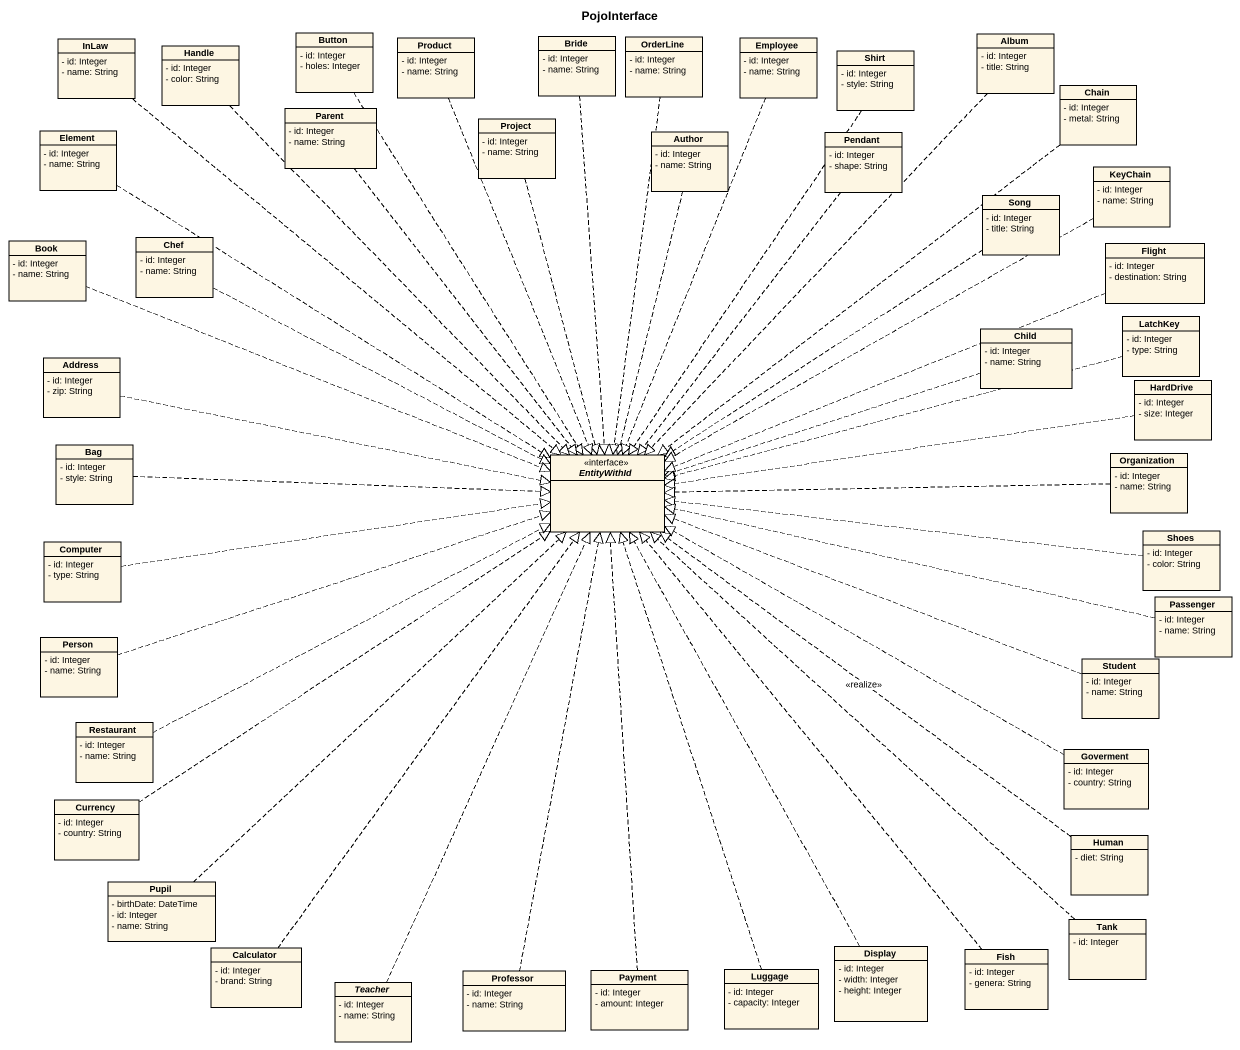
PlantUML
@startuml
title PojoInterface
hide circle
hide empty members
skinparam classAttributeIconSize 0
class InLaw {
  - id: Integer
  - name: String
}
class Handle {
  - id: Integer
  - color: String
}
class Button {
  - id: Integer
  - holes: Integer
}
class Product {
  - id: Integer
  - name: String
}
class Bride {
  - id: Integer
  - name: String
}
class OrderLine {
  - id: Integer
  - name: String
}
class Employee {
  - id: Integer
  - name: String
}
class Album {
  - id: Integer
  - title: String
}
class Shirt {
  - id: Integer
  - style: String
}
class Chain {
  - id: Integer
  - metal: String
}
class Parent {
  - id: Integer
  - name: String
}
class Project {
  - id: Integer
  - name: String
}
class Element {
  - id: Integer
  - name: String
}
class Author {
  - id: Integer
  - name: String
}
class Pendant {
  - id: Integer
  - shape: String
}
class Song {
  - id: Integer
  - title: String
}
class KeyChain {
  - id: Integer
  - name: String
}
class Book {
  - id: Integer
  - name: String
}
class Chef {
  - id: Integer
  - name: String
}
class Flight {
  - id: Integer
  - destination: String
}
class LatchKey {
  - id: Integer
  - type: String
}
class Child {
  - id: Integer
  - name: String
}
class Address {
  - id: Integer
  - zip: String
}
class HardDrive {
  - id: Integer
  - size: Integer
}
class Bag {
  - id: Integer
  - style: String
}
interface EntityWithId <<interface>>
class Organization {
  - id: Integer
  - name: String
}
class Computer {
  - id: Integer
  - type: String
}
class Shoes {
  - id: Integer
  - color: String
}
class Passenger {
  - id: Integer
  - name: String
}
class "Person" as Person_ {
  - id: Integer
  - name: String
}
class Student {
  - id: Integer
  - name: String
}
class Restaurant {
  - id: Integer
  - name: String
}
class Goverment {
  - id: Integer
  - country: String
}
class Currency {
  - id: Integer
  - country: String
}
class Human {
  - diet: String
}
class Pupil {
  - birthDate: DateTime
  - id: Integer
  - name: String
}
class Tank {
  - id: Integer
}
class Calculator {
  - id: Integer
  - brand: String
}
class Professor {
  - id: Integer
  - name: String
}
class Payment {
  - id: Integer
  - amount: Integer
}
class Luggage {
  - id: Integer
  - capacity: Integer
}
class Display {
  - id: Integer
  - width: Integer
  - height: Integer
}
class Fish {
  - id: Integer
  - genera: String
}
abstract class Teacher {
  - id: Integer
  - name: String
}
InLaw ..|> EntityWithId
Handle ..|> EntityWithId
Button ..|> EntityWithId
Product ..|> EntityWithId
Bride ..|> EntityWithId
OrderLine ..|> EntityWithId
Employee ..|> EntityWithId
Album ..|> EntityWithId
Shirt ..|> EntityWithId
Chain ..|> EntityWithId
Parent ..|> EntityWithId
Project ..|> EntityWithId
Element ..|> EntityWithId
Author ..|> EntityWithId
Pendant ..|> EntityWithId
Song ..|> EntityWithId
KeyChain .left.|> EntityWithId
Book .right.|> EntityWithId
Chef .right.|> EntityWithId
Flight .left.|> EntityWithId
LatchKey .left.|> EntityWithId
Child .left.|> EntityWithId
Address .right.|> EntityWithId
HardDrive .left.|> EntityWithId
Bag .right.|> EntityWithId
Organization .left.|> EntityWithId
Computer .right.|> EntityWithId
Shoes .left.|> EntityWithId
Passenger .left.|> EntityWithId
Person_ .right.|> EntityWithId
Student .left.|> EntityWithId
Restaurant .right.|> EntityWithId
Goverment .left.|> EntityWithId
Currency .up.|> EntityWithId
Human .up.|> EntityWithId : <<realize>>
Pupil .up.|> EntityWithId
Tank .up.|> EntityWithId
Calculator .up.|> EntityWithId
Professor .up.|> EntityWithId
Payment .up.|> EntityWithId
Luggage .up.|> EntityWithId
Display .up.|> EntityWithId
Fish .up.|> EntityWithId
Teacher .up.|> EntityWithId
@enduml
